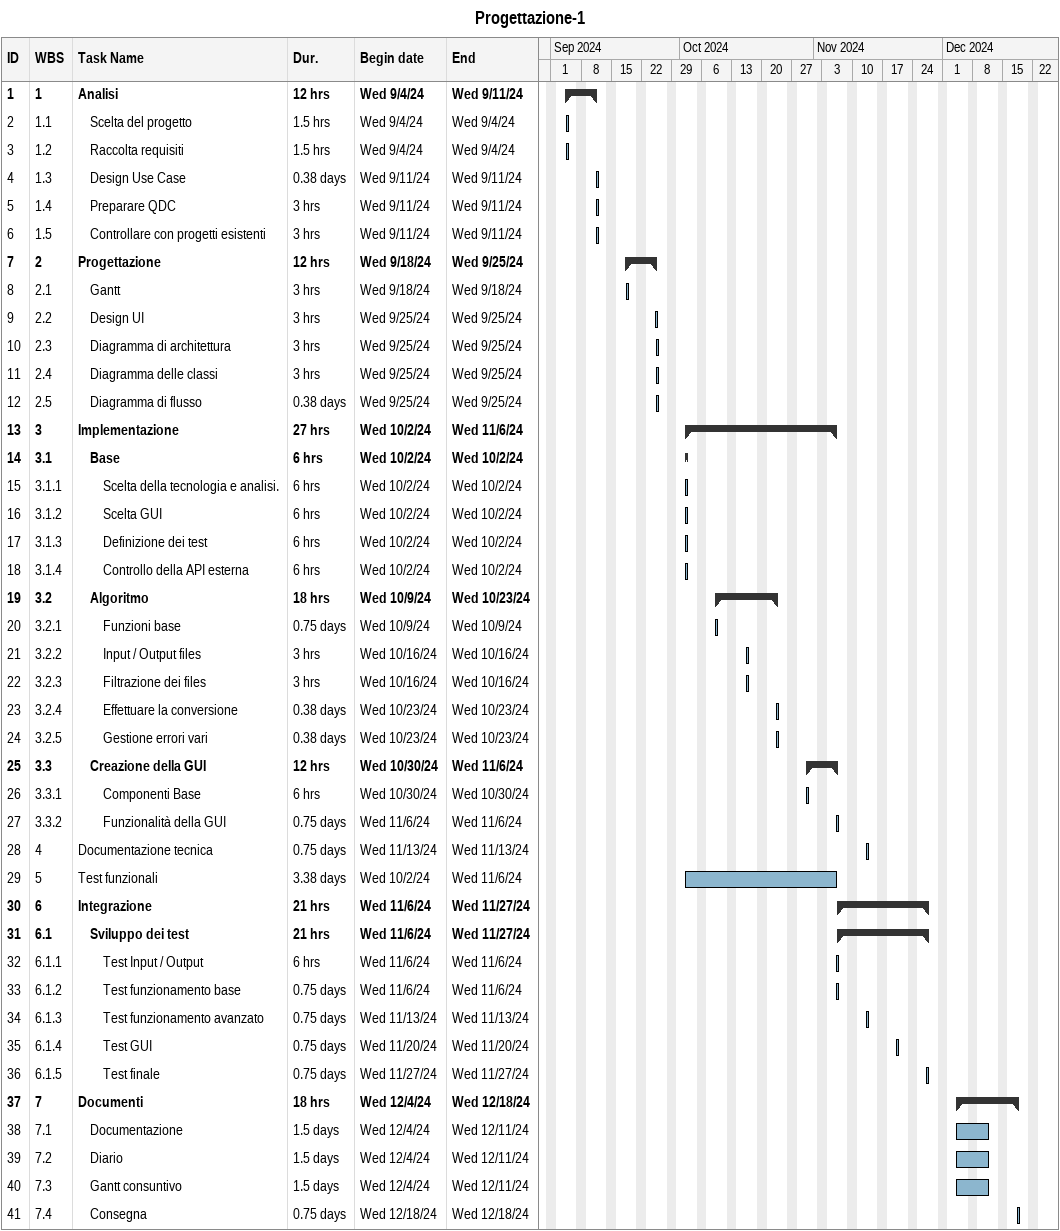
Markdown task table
Progettazione-1

| ID | WBS | Task | Duration | Start | Finish |
|---|---|---|---|---|---|
| 1 | 1 | **Analisi** | 12h | 2024-09-04 | 2024-09-11 |
| 2 | 1.1 | Scelta del progetto | 1.5h | 2024-09-04 | 2024-09-04 |
| 3 | 1.2 | Raccolta requisiti | 1.5h | 2024-09-04 | 2024-09-04 |
| 4 | 1.3 | Design Use Case | 0.38d | 2024-09-11 | 2024-09-11 |
| 5 | 1.4 | Preparare QDC | 3h | 2024-09-11 | 2024-09-11 |
| 6 | 1.5 | Controllare con progetti esistenti | 3h | 2024-09-11 | 2024-09-11 |
| 7 | 2 | **Progettazione** | 12h | 2024-09-18 | 2024-09-25 |
| 8 | 2.1 | Gantt | 3h | 2024-09-18 | 2024-09-18 |
| 9 | 2.2 | Design UI | 3h | 2024-09-25 | 2024-09-25 |
| 10 | 2.3 | Diagramma di architettura | 3h | 2024-09-25 | 2024-09-25 |
| 11 | 2.4 | Diagramma delle classi | 3h | 2024-09-25 | 2024-09-25 |
| 12 | 2.5 | Diagramma di flusso | 0.38d | 2024-09-25 | 2024-09-25 |
| 13 | 3 | **Implementazione** | 27h | 2024-10-02 | 2024-11-06 |
| 14 | 3.1 | **Base** | 6h | 2024-10-02 | 2024-10-02 |
| 15 | 3.1.1 | Scelta della tecnologia e analisi. | 6h | 2024-10-02 | 2024-10-02 |
| 16 | 3.1.2 | Scelta GUI | 6h | 2024-10-02 | 2024-10-02 |
| 17 | 3.1.3 | Definizione dei test | 6h | 2024-10-02 | 2024-10-02 |
| 18 | 3.1.4 | Controllo della API esterna | 6h | 2024-10-02 | 2024-10-02 |
| 19 | 3.2 | **Algoritmo** | 18h | 2024-10-09 | 2024-10-23 |
| 20 | 3.2.1 | Funzioni base | 0.75d | 2024-10-09 | 2024-10-09 |
| 21 | 3.2.2 | Input / Output files | 3h | 2024-10-16 | 2024-10-16 |
| 22 | 3.2.3 | Filtrazione dei files | 3h | 2024-10-16 | 2024-10-16 |
| 23 | 3.2.4 | Effettuare la conversione | 0.38d | 2024-10-23 | 2024-10-23 |
| 24 | 3.2.5 | Gestione errori vari | 0.38d | 2024-10-23 | 2024-10-23 |
| 25 | 3.3 | **Creazione della GUI** | 12h | 2024-10-30 | 2024-11-06 |
| 26 | 3.3.1 | Componenti Base | 6h | 2024-10-30 | 2024-10-30 |
| 27 | 3.3.2 | Funzionalità della GUI | 0.75d | 2024-11-06 | 2024-11-06 |
| 28 | 4 | Documentazione tecnica | 0.75d | 2024-11-13 | 2024-11-13 |
| 29 | 5 | Test funzionali | 3.38d | 2024-10-02 | 2024-11-06 |
| 30 | 6 | **Integrazione** | 21h | 2024-11-06 | 2024-11-27 |
| 31 | 6.1 | **Sviluppo dei test** | 21h | 2024-11-06 | 2024-11-27 |
| 32 | 6.1.1 | Test Input / Output | 6h | 2024-11-06 | 2024-11-06 |
| 33 | 6.1.2 | Test funzionamento base | 0.75d | 2024-11-06 | 2024-11-06 |
| 34 | 6.1.3 | Test funzionamento avanzato | 0.75d | 2024-11-13 | 2024-11-13 |
| 35 | 6.1.4 | Test GUI | 0.75d | 2024-11-20 | 2024-11-20 |
| 36 | 6.1.5 | Test finale | 0.75d | 2024-11-27 | 2024-11-27 |
| 37 | 7 | **Documenti** | 18h | 2024-12-04 | 2024-12-18 |
| 38 | 7.1 | Documentazione | 1.5d | 2024-12-04 | 2024-12-11 |
| 39 | 7.2 | Diario | 1.5d | 2024-12-04 | 2024-12-11 |
| 40 | 7.3 | Gantt consuntivo | 1.5d | 2024-12-04 | 2024-12-11 |
| 41 | 7.4 | Consegna | 0.75d | 2024-12-18 | 2024-12-18 |
